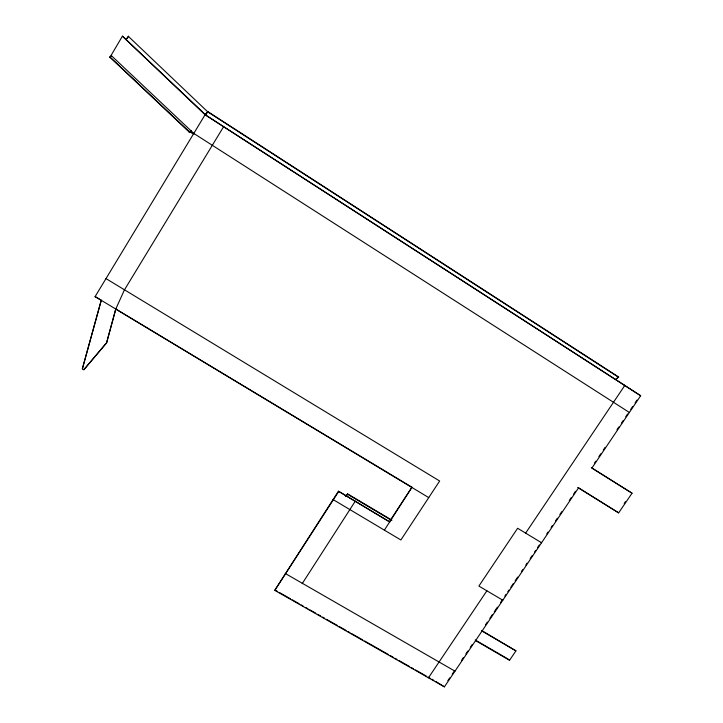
<?xml version="1.0" encoding="UTF-8"?>
<svg xmlns="http://www.w3.org/2000/svg" width="723" height="723" viewBox="0 0 723 723"><rect width="100%" height="100%" fill="white"/><g stroke="black" fill="none" stroke-linecap="round" stroke-linejoin="round"><path stroke-width="1.08" d="M428.739 497.605L95.156 296.62L101.256 300.289L82.341 368.884L83.814 369.742L106.588 342.856L115.689 309.245L124.392 289.977L223.606 126.706M106.588 342.856L115.825 309.055L411.947 487.248L384.347 530.203M82.341 368.884L101.256 300.289M206.895 112.725L205.395 114.641L122.431 36.15L111.098 55.373L193.827 133.448L629.381 412.471M94.993 296.791L205.106 114.704L640.659 395.734L591.893 468.07L632.038 493.194L618.644 512.869L578.02 487.555L618.644 512.869M338.445 491.215L389.742 521.952L338.445 491.215L274.767 590.357L444.401 686.85L578.49 487.962M274.767 590.357L338.608 491.631M302.196 583.642L355.264 501.193M389.516 521.509L411.947 487.248M486.886 590.799L428.468 677.785L428.197 677.153L430.068 678.219M525.63 533.104L624.771 385.476L624.238 385.205M447.844 680.677L449.706 677.912M452.191 674.225L454.062 671.459M461.545 660.361L463.416 657.587M465.91 653.881L467.781 651.107M470.275 647.401L472.146 644.627M485.449 624.898L487.338 622.096M489.851 618.355L492.372 614.622M494.261 611.821L497.406 607.148M500.56 602.476L502.449 599.674L502.81 600.207L478.888 586.073L517.632 528.26L541.554 542.756L541.129 542.286M504.844 596.123L506.037 594.351M507.835 591.685L508.911 590.085M510.79 587.293L513.294 583.578M515.174 580.795L517.686 577.071M521.437 571.495L522.693 569.643M525.829 564.997L527.076 563.136M530.212 558.49L532.092 555.698M534.595 551.983L535.68 550.366M537.496 547.673L539.313 544.979M546.76 533.935L548.007 532.083M551.134 527.447L552.39 525.585M555.517 520.949L557.388 518.165M559.891 514.46L561.762 511.676M569.272 500.542L571.143 497.758M573.646 494.053L575.517 491.269M594.532 463.063L595.779 461.22M598.897 456.593L600.768 453.809M603.262 450.113L605.133 447.329M616.99 429.742L618.861 426.968M621.355 423.271L623.235 420.488M625.729 416.791L627.6 414.008M630.727 409.372L632.598 406.588M635.101 402.874L636.981 400.09M475.589 640.587L509.534 660.289L515.942 650.863L481.69 630.519M624.211 503.506L625.422 501.717M127.673 37.397L128.604 36.15L127.329 37.867A21.175 2.738 -48.4 0 1 125.965 39.638A21.292 2.747 -48.4 0 0 127.375 37.831M345.549 496.574L347.555 493.845L391.929 520.189M346.444 496.195L347.555 493.845M83.814 369.742L106.661 342.738M205.314 114.568L207.844 111.622L618.644 377.035L617.225 378.201A29.977 11.731 -55.3 0 0 615.779 379.43M206.787 113.023L206.597 113.24A20.913 0.741 -47.8 0 1 205.16 114.894M189.381 131.966L190.14 131.577L193.936 134.008M111.351 55.734L109.842 57.126L189.345 132.173L190.221 131.649L189.48 131.875M189.263 132.092L190.655 130.646M189.345 132.173L190.691 130.764M106.037 278.626L439.647 481.003L400.876 539.973L333.05 499.557M128.387 36.385L207.682 111.803L618.499 377.207M190.221 131.649L189.553 131.957L109.959 56.99M640.659 395.734L205.115 114.776L122.431 36.168M275.662 590.384L277.623 591.495M279.575 592.607L290.33 598.725M292.291 599.837L299.132 603.732M301.084 604.844L303.045 605.955M305.974 607.627L307.935 608.739M309.887 609.851L315.752 613.185M317.713 614.297L320.641 615.969M322.594 617.081L324.555 618.192M326.507 619.304L337.261 625.422M339.223 626.534L346.064 630.429M348.016 631.54L349.977 632.652M351.929 633.773L362.684 639.891M364.645 641.003L388.106 654.351M390.068 655.463L392.996 657.135M394.957 658.246L396.909 659.358M398.861 660.47L409.616 666.588M411.577 667.7L413.529 668.811M415.49 669.923L426.245 676.041M431.938 679.286L433.818 680.352M435.689 681.418L444.401 686.85M508.197 659.123L475.291 640.018L475.617 640.596M482.006 631.071L515.942 650.863M347.781 494.378L391.26 520.189M591.414 467.7L632.038 493.194M191.053 130.574A33.177 1.184 -47.8 0 1 189.977 131.749L193.692 134.135M509.164 659.683L509.534 660.289M454.677 670.537L454.984 671.161L285.26 573.475M615.761 379.385A29.977 11.731 -55.3 0 1 618.644 377.035M207.853 111.613A33.177 1.184 -47.8 0 1 205.341 114.541M111.315 55.788A21.292 2.747 -48.4 0 1 109.842 57.126M205.079 114.821A20.913 0.741 -47.8 0 0 206.525 113.168A20.804 0.741 -47.8 0 1 205.043 114.849"/></g></svg>
